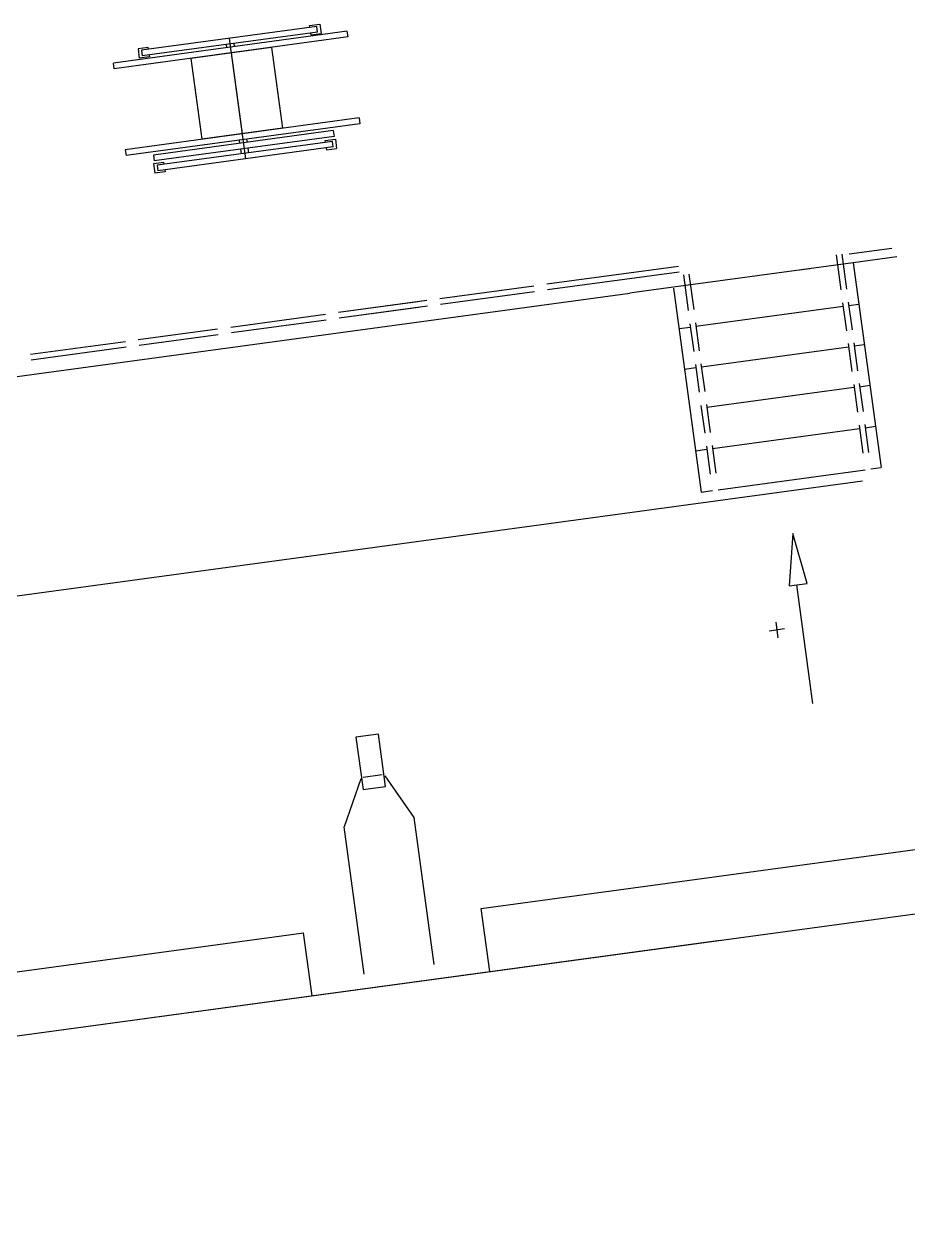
# Model space of a CAD drawing. Header units: metres. Extents: x 267365 to 277461, y 2088854 to 2108025.
# Drawn here: x 272967 to 272984.88, y 2094789.09 to 2094813.57 of the extents above; entities that cross this region are included whole.
import ezdxf

# ---------------------------------------------------------------- set-up
doc = ezdxf.new("R2010")
doc.units = ezdxf.units.M
doc.linetypes.add('ACAD_ISO02W100', pattern=[15, 12, -3])

msp = doc.modelspace()

# ---------------------------------------------------------------- linework, layer by layer
at = {"color": 30, "linetype": 'ByBlock'}
for p, q in [((272973.539, 2094813.428), (272968.81, 2094812.785)), ((272973.539, 2094813.428), (272968.81, 2094812.785)), ((272973.539, 2094813.428), (272968.81, 2094812.785)), ((272972.924, 2094813.524), (272969.377, 2094813.042)), ((272972.924, 2094813.524), (272969.377, 2094813.042)), ((272972.924, 2094813.524), (272969.377, 2094813.042)), ((272972.939, 2094813.41), (272969.393, 2094812.928)), ((272972.939, 2094813.41), (272969.393, 2094812.928)), ((272972.939, 2094813.41), (272969.393, 2094812.928)), ((272972.778, 2094813.542), (272972.984, 2094813.57)), ((272972.778, 2094813.542), (272972.984, 2094813.57)), ((272972.778, 2094813.542), (272972.984, 2094813.57)), ((272972.783, 2094813.505), (272972.778, 2094813.542)), ((272972.783, 2094813.505), (272972.778, 2094813.542)), ((272972.783, 2094813.505), (272972.778, 2094813.542)), ((272972.798, 2094813.391), (272972.803, 2094813.354)), ((272972.798, 2094813.391), (272972.803, 2094813.354)), ((272972.798, 2094813.391), (272972.803, 2094813.354)), ((272972.939, 2094813.41), (272972.924, 2094813.524)), ((272972.939, 2094813.41), (272972.924, 2094813.524)), ((272972.939, 2094813.41), (272972.924, 2094813.524)), ((272972.984, 2094813.57), (272973.009, 2094813.382)), ((272972.984, 2094813.57), (272973.009, 2094813.382)), ((272972.984, 2094813.57), (272973.009, 2094813.382)), ((272973.555, 2094813.312), (272973.539, 2094813.428)), ((272973.555, 2094813.312), (272973.539, 2094813.428)), ((272973.555, 2094813.312), (272973.539, 2094813.428)), ((272973.555, 2094813.312), (272968.826, 2094812.669)), ((272973.555, 2094813.312), (272968.826, 2094812.669)), ((272973.555, 2094813.312), (272968.826, 2094812.669)), ((272971.091, 2094813.159), (272971.099, 2094813.096)), ((272971.091, 2094813.159), (272971.099, 2094813.096)), ((272971.091, 2094813.159), (272971.099, 2094813.096)), ((272971.151, 2094813.283), (272971.482, 2094810.846)), ((272971.151, 2094813.283), (272971.482, 2094810.846)), ((272971.151, 2094813.283), (272971.482, 2094810.846)), ((272971.242, 2094813.179), (272971.25, 2094813.117)), ((272971.242, 2094813.179), (272971.25, 2094813.117)), ((272971.242, 2094813.179), (272971.25, 2094813.117)), ((272972.803, 2094813.354), (272973.009, 2094813.382)), ((272972.803, 2094813.354), (272973.009, 2094813.382)), ((272972.803, 2094813.354), (272973.009, 2094813.382)), ((272969.514, 2094813.098), (272969.308, 2094813.07)), ((272969.514, 2094813.098), (272969.308, 2094813.07)), ((272969.514, 2094813.098), (272969.308, 2094813.07)), ((272969.308, 2094813.07), (272969.333, 2094812.883)), ((272969.308, 2094813.07), (272969.333, 2094812.883)), ((272969.308, 2094813.07), (272969.333, 2094812.883)), ((272969.539, 2094812.911), (272969.333, 2094812.883)), ((272969.539, 2094812.911), (272969.333, 2094812.883)), ((272969.539, 2094812.911), (272969.333, 2094812.883)), ((272969.377, 2094813.042), (272969.393, 2094812.928)), ((272969.377, 2094813.042), (272969.393, 2094812.928)), ((272969.377, 2094813.042), (272969.393, 2094812.928)), ((272969.519, 2094813.061), (272969.514, 2094813.098)), ((272969.519, 2094813.061), (272969.514, 2094813.098)), ((272969.519, 2094813.061), (272969.514, 2094813.098)), ((272969.534, 2094812.947), (272969.539, 2094812.911)), ((272969.534, 2094812.947), (272969.539, 2094812.911)), ((272969.534, 2094812.947), (272969.539, 2094812.911)), ((272972.009, 2094813.101), (272970.372, 2094812.879)), ((272972.009, 2094813.101), (272970.372, 2094812.879)), ((272972.009, 2094813.101), (272970.372, 2094812.879)), ((272971.19, 2094812.99), (272971.413, 2094811.353)), ((272971.19, 2094812.99), (272971.413, 2094811.353)), ((272971.19, 2094812.99), (272971.413, 2094811.353)), ((272972.009, 2094813.101), (272972.231, 2094811.465)), ((272972.009, 2094813.101), (272972.231, 2094811.465)), ((272972.009, 2094813.101), (272972.231, 2094811.465)), ((272968.826, 2094812.669), (272968.81, 2094812.785)), ((272968.826, 2094812.669), (272968.81, 2094812.785)), ((272968.826, 2094812.669), (272968.81, 2094812.785)), ((272970.372, 2094812.879), (272970.595, 2094811.242)), ((272970.372, 2094812.879), (272970.595, 2094811.242)), ((272970.372, 2094812.879), (272970.595, 2094811.242)), ((272973.777, 2094811.675), (272969.049, 2094811.032)), ((272973.777, 2094811.675), (272969.049, 2094811.032)), ((272973.777, 2094811.675), (272969.049, 2094811.032)), ((272973.777, 2094811.675), (272973.793, 2094811.558)), ((272973.777, 2094811.675), (272973.793, 2094811.558)), ((272973.777, 2094811.675), (272973.793, 2094811.558)), ((272973.793, 2094811.558), (272969.065, 2094810.916)), ((272973.793, 2094811.558), (272969.065, 2094810.916)), ((272973.793, 2094811.558), (272969.065, 2094810.916)), ((272972.231, 2094811.465), (272970.595, 2094811.242)), ((272972.231, 2094811.465), (272970.595, 2094811.242)), ((272972.231, 2094811.465), (272970.595, 2094811.242)), ((272973.256, 2094811.418), (272969.619, 2094810.924)), ((272973.256, 2094811.418), (272969.619, 2094810.924)), ((272973.256, 2094811.418), (272969.619, 2094810.924)), ((272973.272, 2094811.302), (272969.635, 2094810.807)), ((272973.272, 2094811.302), (272969.635, 2094810.807)), ((272973.272, 2094811.302), (272969.635, 2094810.807)), ((272973.24, 2094811.201), (272969.693, 2094810.719)), ((272973.24, 2094811.201), (272969.693, 2094810.719)), ((272973.24, 2094811.201), (272969.693, 2094810.719)), ((272971.353, 2094811.227), (272971.362, 2094811.161)), ((272971.353, 2094811.227), (272971.362, 2094811.161)), ((272971.353, 2094811.227), (272971.362, 2094811.161)), ((272971.504, 2094811.247), (272971.513, 2094811.181)), ((272971.504, 2094811.247), (272971.513, 2094811.181)), ((272971.504, 2094811.247), (272971.513, 2094811.181)), ((272973.093, 2094811.218), (272973.3, 2094811.247)), ((272973.093, 2094811.218), (272973.3, 2094811.247)), ((272973.093, 2094811.218), (272973.3, 2094811.247)), ((272973.098, 2094811.182), (272973.093, 2094811.218)), ((272973.098, 2094811.182), (272973.093, 2094811.218)), ((272973.098, 2094811.182), (272973.093, 2094811.218)), ((272973.255, 2094811.087), (272973.24, 2094811.201)), ((272973.255, 2094811.087), (272973.24, 2094811.201)), ((272973.255, 2094811.087), (272973.24, 2094811.201)), ((272973.256, 2094811.418), (272973.272, 2094811.302)), ((272973.256, 2094811.418), (272973.272, 2094811.302)), ((272973.256, 2094811.418), (272973.272, 2094811.302)), ((272973.3, 2094811.247), (272973.325, 2094811.059)), ((272973.3, 2094811.247), (272973.325, 2094811.059)), ((272973.3, 2094811.247), (272973.325, 2094811.059)), ((272969.049, 2094811.032), (272969.065, 2094810.916)), ((272969.049, 2094811.032), (272969.065, 2094810.916)), ((272969.049, 2094811.032), (272969.065, 2094810.916)), ((272973.255, 2094811.087), (272969.709, 2094810.605)), ((272973.255, 2094811.087), (272969.709, 2094810.605)), ((272973.255, 2094811.087), (272969.709, 2094810.605)), ((272971.378, 2094811.044), (272971.391, 2094810.95)), ((272971.378, 2094811.044), (272971.391, 2094810.95)), ((272971.378, 2094811.044), (272971.391, 2094810.95)), ((272971.529, 2094811.065), (272971.542, 2094810.97)), ((272971.529, 2094811.065), (272971.542, 2094810.97)), ((272971.529, 2094811.065), (272971.542, 2094810.97)), ((272973.114, 2094811.068), (272973.119, 2094811.031)), ((272973.114, 2094811.068), (272973.119, 2094811.031)), ((272973.114, 2094811.068), (272973.119, 2094811.031)), ((272973.119, 2094811.031), (272973.325, 2094811.059)), ((272973.119, 2094811.031), (272973.325, 2094811.059)), ((272973.119, 2094811.031), (272973.325, 2094811.059)), ((272969.619, 2094810.924), (272969.635, 2094810.807)), ((272969.619, 2094810.924), (272969.635, 2094810.807)), ((272969.619, 2094810.924), (272969.635, 2094810.807)), ((272969.83, 2094810.775), (272969.623, 2094810.747)), ((272969.83, 2094810.775), (272969.623, 2094810.747)), ((272969.83, 2094810.775), (272969.623, 2094810.747)), ((272969.623, 2094810.747), (272969.649, 2094810.559)), ((272969.623, 2094810.747), (272969.649, 2094810.559)), ((272969.623, 2094810.747), (272969.649, 2094810.559)), ((272969.693, 2094810.719), (272969.709, 2094810.605)), ((272969.693, 2094810.719), (272969.709, 2094810.605)), ((272969.693, 2094810.719), (272969.709, 2094810.605)), ((272969.835, 2094810.738), (272969.83, 2094810.775)), ((272969.835, 2094810.738), (272969.83, 2094810.775)), ((272969.835, 2094810.738), (272969.83, 2094810.775)), ((272969.855, 2094810.587), (272969.649, 2094810.559)), ((272969.855, 2094810.587), (272969.649, 2094810.559)), ((272969.855, 2094810.587), (272969.649, 2094810.559)), ((272969.85, 2094810.624), (272969.855, 2094810.587)), ((272969.85, 2094810.624), (272969.855, 2094810.587)), ((272969.85, 2094810.624), (272969.855, 2094810.587))]:
    msp.add_line(p, q, dxfattribs=at)
at = {"color": 30}
for p, q in [((272983.695, 2094808.924), (272984.556, 2094809.041)), ((272983.695, 2094808.924), (272984.556, 2094809.041)), ((272983.695, 2094808.924), (272984.556, 2094809.041)), ((272983.773, 2094808.744), (272979.489, 2094808.161)), ((272983.773, 2094808.744), (272979.489, 2094808.161)), ((272983.773, 2094808.744), (272979.489, 2094808.161)), ((272983.773, 2094808.744), (272984.338, 2094804.603)), ((272983.773, 2094808.744), (272984.338, 2094804.603)), ((272983.773, 2094808.744), (272984.338, 2094804.603)), ((272984.655, 2094808.863), (272983.775, 2094808.744)), ((272984.655, 2094808.863), (272983.775, 2094808.744)), ((272984.655, 2094808.863), (272983.775, 2094808.744)), ((272982.895, 2094808.624), (272982.69, 2094808.596)), ((272982.895, 2094808.624), (272982.69, 2094808.596)), ((272982.895, 2094808.624), (272982.69, 2094808.596)), ((272940.828, 2094802.905), (272979.258, 2094808.13)), ((272940.828, 2094802.905), (272979.258, 2094808.13)), ((272940.828, 2094802.905), (272979.258, 2094808.13)), ((272979.489, 2094808.161), (272979.258, 2094808.13)), ((272979.489, 2094808.161), (272979.258, 2094808.13)), ((272979.489, 2094808.161), (272979.258, 2094808.13)), ((272980.138, 2094808.233), (272980.699, 2094804.108)), ((272980.138, 2094808.233), (272980.699, 2094804.108)), ((272980.138, 2094808.233), (272980.699, 2094804.108)), ((272980.593, 2094807.461), (272983.569, 2094807.866)), ((272980.593, 2094807.461), (272983.569, 2094807.866)), ((272980.593, 2094807.461), (272983.569, 2094807.866)), ((272983.682, 2094807.881), (272983.887, 2094807.909)), ((272983.682, 2094807.881), (272983.887, 2094807.909)), ((272983.682, 2094807.881), (272983.887, 2094807.909)), ((272980.25, 2094807.414), (272980.48, 2094807.446)), ((272980.25, 2094807.414), (272980.48, 2094807.446)), ((272980.25, 2094807.414), (272980.48, 2094807.446)), ((272980.704, 2094806.643), (272983.679, 2094807.047)), ((272980.704, 2094806.643), (272983.679, 2094807.047)), ((272980.704, 2094806.643), (272983.679, 2094807.047)), ((272983.793, 2094807.063), (272983.998, 2094807.091)), ((272983.793, 2094807.063), (272983.998, 2094807.091)), ((272983.793, 2094807.063), (272983.998, 2094807.091)), ((272980.361, 2094806.596), (272980.59, 2094806.627)), ((272980.361, 2094806.596), (272980.59, 2094806.627)), ((272980.361, 2094806.596), (272980.59, 2094806.627)), ((272980.814, 2094805.824), (272983.789, 2094806.229)), ((272980.814, 2094805.824), (272983.789, 2094806.229)), ((272980.814, 2094805.824), (272983.789, 2094806.229)), ((272983.905, 2094806.239), (272984.111, 2094806.267)), ((272983.905, 2094806.239), (272984.111, 2094806.267)), ((272983.905, 2094806.239), (272984.111, 2094806.267)), ((272980.929, 2094804.99), (272983.905, 2094805.394)), ((272980.929, 2094804.99), (272983.905, 2094805.394)), ((272980.929, 2094804.99), (272983.905, 2094805.394)), ((272984.018, 2094805.41), (272984.223, 2094805.438)), ((272984.018, 2094805.41), (272984.223, 2094805.438)), ((272984.018, 2094805.41), (272984.223, 2094805.438)), ((272980.586, 2094804.943), (272980.816, 2094804.974)), ((272980.586, 2094804.943), (272980.816, 2094804.974)), ((272980.586, 2094804.943), (272980.816, 2094804.974)), ((272984.132, 2094804.575), (272984.336, 2094804.603)), ((272984.132, 2094804.575), (272984.336, 2094804.603)), ((272984.132, 2094804.575), (272984.336, 2094804.603)), ((272981.043, 2094804.155), (272984.018, 2094804.56)), ((272981.043, 2094804.155), (272984.018, 2094804.56)), ((272981.043, 2094804.155), (272984.018, 2094804.56)), ((272980.699, 2094804.108), (272980.929, 2094804.14)), ((272980.699, 2094804.108), (272980.929, 2094804.14)), ((272980.699, 2094804.108), (272980.929, 2094804.14)), ((272982.552, 2094803.273), (272982.478, 2094802.209)), ((272982.552, 2094803.273), (272982.478, 2094802.209)), ((272982.845, 2094802.259), (272982.552, 2094803.273)), ((272982.845, 2094802.259), (272982.552, 2094803.273)), ((272982.478, 2094802.209), (272982.845, 2094802.259)), ((272982.478, 2094802.209), (272982.845, 2094802.259)), ((272982.959, 2094799.835), (272982.634, 2094802.23)), ((272982.959, 2094799.835), (272982.634, 2094802.23)), ((272982.959, 2094799.835), (272982.634, 2094802.23)), ((272982.207, 2094801.477), (272982.249, 2094801.161)), ((272982.207, 2094801.477), (272982.249, 2094801.161)), ((272982.207, 2094801.477), (272982.249, 2094801.161)), ((272982.387, 2094801.34), (272982.071, 2094801.297)), ((272982.387, 2094801.34), (272982.071, 2094801.297)), ((272982.387, 2094801.34), (272982.071, 2094801.297)), ((272974.17, 2094799.21), (272973.715, 2094799.148)), ((272974.17, 2094799.21), (272973.715, 2094799.148)), ((272974.17, 2094799.21), (272973.715, 2094799.148)), ((272974.313, 2094798.155), (272974.17, 2094799.21)), ((272974.313, 2094798.155), (272974.17, 2094799.21)), ((272974.313, 2094798.155), (272974.17, 2094799.21)), ((272973.715, 2094799.148), (272973.859, 2094798.093)), ((272973.715, 2094799.148), (272973.859, 2094798.093)), ((272973.715, 2094799.148), (272973.859, 2094798.093)), ((272973.814, 2094798.306), (272973.475, 2094797.335)), ((272973.814, 2094798.306), (272973.475, 2094797.335)), ((272973.814, 2094798.306), (272973.475, 2094797.335)), ((272973.859, 2094798.343), (272974.246, 2094798.396)), ((272973.859, 2094798.343), (272974.246, 2094798.396)), ((272973.859, 2094798.343), (272974.246, 2094798.396)), ((272974.299, 2094798.372), (272974.886, 2094797.527)), ((272974.299, 2094798.372), (272974.886, 2094797.527)), ((272974.299, 2094798.372), (272974.886, 2094797.527)), ((272973.859, 2094798.093), (272974.313, 2094798.155)), ((272973.859, 2094798.093), (272974.313, 2094798.155)), ((272973.859, 2094798.093), (272974.313, 2094798.155)), ((272974.886, 2094797.527), (272975.29, 2094794.552)), ((272974.886, 2094797.527), (272975.29, 2094794.552)), ((272974.886, 2094797.527), (272975.29, 2094794.552)), ((272973.879, 2094794.36), (272973.475, 2094797.335)), ((272973.879, 2094794.36), (272973.475, 2094797.335)), ((272973.879, 2094794.36), (272973.475, 2094797.335)), ((272976.421, 2094794.41), (272976.248, 2094795.683)), ((272976.421, 2094794.41), (272976.248, 2094795.683)), ((272976.421, 2094794.41), (272976.248, 2094795.683)), ((272972.827, 2094793.921), (272972.654, 2094795.194)), ((272972.827, 2094793.921), (272972.654, 2094795.194)), ((272972.827, 2094793.921), (272972.654, 2094795.194))]:
    msp.add_line(p, q, dxfattribs=at)
at = {"color": 30, "linetype": 'Continuous'}
for p, q in [((272983.429, 2094808.903), (272983.525, 2094808.197)), ((272983.429, 2094808.903), (272983.525, 2094808.197)), ((272983.429, 2094808.903), (272983.525, 2094808.197)), ((272983.541, 2094808.918), (272983.637, 2094808.21)), ((272983.541, 2094808.918), (272983.637, 2094808.21)), ((272983.541, 2094808.918), (272983.637, 2094808.21)), ((272977.574, 2094808.316), (272980.243, 2094808.678)), ((272977.574, 2094808.316), (272980.243, 2094808.678)), ((272977.574, 2094808.316), (272980.243, 2094808.678)), ((272977.574, 2094808.316), (272980.243, 2094808.678)), ((272977.574, 2094808.316), (272980.243, 2094808.678)), ((272977.574, 2094808.316), (272980.243, 2094808.678)), ((272977.59, 2094808.202), (272980.257, 2094808.565)), ((272977.59, 2094808.202), (272980.257, 2094808.565)), ((272977.59, 2094808.202), (272980.257, 2094808.565)), ((272977.59, 2094808.202), (272980.257, 2094808.565)), ((272977.59, 2094808.202), (272980.257, 2094808.565)), ((272977.59, 2094808.202), (272980.257, 2094808.565)), ((272980.338, 2094808.5), (272980.435, 2094807.783)), ((272980.338, 2094808.5), (272980.435, 2094807.783)), ((272980.338, 2094808.5), (272980.435, 2094807.783)), ((272980.338, 2094808.5), (272980.435, 2094807.783)), ((272980.338, 2094808.5), (272980.435, 2094807.783)), ((272980.338, 2094808.5), (272980.435, 2094807.783)), ((272980.452, 2094808.512), (272980.549, 2094807.798)), ((272980.452, 2094808.512), (272980.549, 2094807.798)), ((272980.452, 2094808.512), (272980.549, 2094807.798)), ((272980.452, 2094808.512), (272980.549, 2094807.798)), ((272980.452, 2094808.512), (272980.549, 2094807.798)), ((272980.452, 2094808.512), (272980.549, 2094807.798)), ((272975.41, 2094808.021), (272977.312, 2094808.28)), ((272975.41, 2094808.021), (272977.312, 2094808.28)), ((272975.41, 2094808.021), (272977.312, 2094808.28)), ((272975.41, 2094808.021), (272977.213, 2094808.266)), ((272975.41, 2094808.021), (272977.213, 2094808.266)), ((272975.41, 2094808.021), (272977.213, 2094808.266)), ((272975.427, 2094807.908), (272977.327, 2094808.166)), ((272975.427, 2094807.908), (272977.327, 2094808.166)), ((272975.427, 2094807.908), (272977.327, 2094808.166)), ((272975.427, 2094807.908), (272977.228, 2094808.153)), ((272975.427, 2094807.908), (272977.228, 2094808.153)), ((272975.427, 2094807.908), (272977.228, 2094808.153)), ((272973.363, 2094807.743), (272975.149, 2094807.986)), ((272973.363, 2094807.743), (272975.149, 2094807.986)), ((272973.363, 2094807.743), (272975.149, 2094807.986)), ((272973.363, 2094807.743), (272974.965, 2094807.961)), ((272973.363, 2094807.743), (272974.965, 2094807.961)), ((272973.363, 2094807.743), (272974.965, 2094807.961)), ((272973.379, 2094807.63), (272975.163, 2094807.872)), ((272973.379, 2094807.63), (272975.163, 2094807.872)), ((272973.379, 2094807.63), (272975.163, 2094807.872)), ((272973.379, 2094807.63), (272974.981, 2094807.847)), ((272973.379, 2094807.63), (272974.981, 2094807.847)), ((272973.379, 2094807.63), (272974.981, 2094807.847)), ((272983.56, 2094807.935), (272983.636, 2094807.372)), ((272983.56, 2094807.935), (272983.636, 2094807.372)), ((272983.56, 2094807.935), (272983.636, 2094807.372)), ((272983.673, 2094807.951), (272983.75, 2094807.386)), ((272983.673, 2094807.951), (272983.75, 2094807.386)), ((272983.673, 2094807.951), (272983.75, 2094807.386)), ((272971.181, 2094807.446), (272973.101, 2094807.707)), ((272971.181, 2094807.446), (272973.101, 2094807.707)), ((272971.181, 2094807.446), (272973.101, 2094807.707)), ((272971.196, 2094807.333), (272973.116, 2094807.594)), ((272971.196, 2094807.333), (272973.116, 2094807.594)), ((272971.196, 2094807.333), (272973.116, 2094807.594)), ((272980.471, 2094807.513), (272980.547, 2094806.951)), ((272980.471, 2094807.513), (272980.547, 2094806.951)), ((272980.471, 2094807.513), (272980.547, 2094806.951)), ((272980.471, 2094807.513), (272980.547, 2094806.951)), ((272980.471, 2094807.513), (272980.547, 2094806.951)), ((272980.471, 2094807.513), (272980.547, 2094806.951)), ((272980.584, 2094807.529), (272980.661, 2094806.965)), ((272980.584, 2094807.529), (272980.661, 2094806.965)), ((272980.584, 2094807.529), (272980.661, 2094806.965)), ((272980.584, 2094807.529), (272980.661, 2094806.965)), ((272980.584, 2094807.529), (272980.661, 2094806.965)), ((272980.584, 2094807.529), (272980.661, 2094806.965)), ((272969.312, 2094807.192), (272970.914, 2094807.41)), ((272969.312, 2094807.192), (272970.914, 2094807.41)), ((272969.312, 2094807.192), (272970.914, 2094807.41)), ((272969.328, 2094807.079), (272970.93, 2094807.296)), ((272969.328, 2094807.079), (272970.93, 2094807.296)), ((272969.328, 2094807.079), (272970.93, 2094807.296)), ((272967.13, 2094806.895), (272969.05, 2094807.156)), ((272967.13, 2094806.895), (272969.05, 2094807.156)), ((272967.13, 2094806.895), (272969.05, 2094807.156)), ((272967.145, 2094806.782), (272969.065, 2094807.043)), ((272967.145, 2094806.782), (272969.065, 2094807.043)), ((272967.145, 2094806.782), (272969.065, 2094807.043)), ((272983.672, 2094807.111), (272983.749, 2094806.548)), ((272983.672, 2094807.111), (272983.749, 2094806.548)), ((272983.672, 2094807.111), (272983.749, 2094806.548)), ((272983.786, 2094807.127), (272983.863, 2094806.562)), ((272983.786, 2094807.127), (272983.863, 2094806.562)), ((272983.786, 2094807.127), (272983.863, 2094806.562)), ((272980.582, 2094806.687), (272980.658, 2094806.125)), ((272980.582, 2094806.687), (272980.658, 2094806.125)), ((272980.582, 2094806.687), (272980.658, 2094806.125)), ((272980.582, 2094806.687), (272980.658, 2094806.125)), ((272980.582, 2094806.687), (272980.658, 2094806.125)), ((272980.582, 2094806.687), (272980.658, 2094806.125)), ((272980.695, 2094806.703), (272980.772, 2094806.139)), ((272980.695, 2094806.703), (272980.772, 2094806.139)), ((272980.695, 2094806.703), (272980.772, 2094806.139)), ((272980.695, 2094806.703), (272980.772, 2094806.139)), ((272980.695, 2094806.703), (272980.772, 2094806.139)), ((272980.695, 2094806.703), (272980.772, 2094806.139)), ((272983.784, 2094806.285), (272983.86, 2094805.723)), ((272983.784, 2094806.285), (272983.86, 2094805.723)), ((272983.784, 2094806.285), (272983.86, 2094805.723)), ((272983.784, 2094806.285), (272983.86, 2094805.723)), ((272983.784, 2094806.285), (272983.86, 2094805.723)), ((272983.784, 2094806.285), (272983.86, 2094805.723)), ((272983.897, 2094806.301), (272983.974, 2094805.737)), ((272983.897, 2094806.301), (272983.974, 2094805.737)), ((272983.897, 2094806.301), (272983.974, 2094805.737)), ((272983.897, 2094806.301), (272983.974, 2094805.737)), ((272983.897, 2094806.301), (272983.974, 2094805.737)), ((272983.897, 2094806.301), (272983.974, 2094805.737)), ((272980.693, 2094805.861), (272980.77, 2094805.299)), ((272980.693, 2094805.861), (272980.77, 2094805.299)), ((272980.693, 2094805.861), (272980.77, 2094805.299)), ((272980.693, 2094805.861), (272980.77, 2094805.299)), ((272980.693, 2094805.861), (272980.77, 2094805.299)), ((272980.693, 2094805.861), (272980.77, 2094805.299)), ((272980.807, 2094805.877), (272980.883, 2094805.313)), ((272980.807, 2094805.877), (272980.883, 2094805.313)), ((272980.807, 2094805.877), (272980.883, 2094805.313)), ((272980.807, 2094805.877), (272980.883, 2094805.313)), ((272980.807, 2094805.877), (272980.883, 2094805.313)), ((272980.807, 2094805.877), (272980.883, 2094805.313)), ((272983.895, 2094805.459), (272983.971, 2094804.897)), ((272983.895, 2094805.459), (272983.971, 2094804.897)), ((272983.895, 2094805.459), (272983.971, 2094804.897)), ((272983.895, 2094805.459), (272983.971, 2094804.897)), ((272983.895, 2094805.459), (272983.971, 2094804.897)), ((272983.895, 2094805.459), (272983.971, 2094804.897)), ((272984.008, 2094805.475), (272984.085, 2094804.911)), ((272984.008, 2094805.475), (272984.085, 2094804.911)), ((272984.008, 2094805.475), (272984.085, 2094804.911)), ((272984.008, 2094805.475), (272984.085, 2094804.911)), ((272984.008, 2094805.475), (272984.085, 2094804.911)), ((272984.008, 2094805.475), (272984.085, 2094804.911)), ((272980.804, 2094805.035), (272980.881, 2094804.473)), ((272980.804, 2094805.035), (272980.881, 2094804.473)), ((272980.804, 2094805.035), (272980.881, 2094804.473)), ((272980.804, 2094805.035), (272980.881, 2094804.473)), ((272980.804, 2094805.035), (272980.881, 2094804.473)), ((272980.804, 2094805.035), (272980.881, 2094804.473)), ((272980.918, 2094805.052), (272980.995, 2094804.487)), ((272980.918, 2094805.052), (272980.995, 2094804.487)), ((272980.918, 2094805.052), (272980.995, 2094804.487)), ((272980.918, 2094805.052), (272980.995, 2094804.487)), ((272980.918, 2094805.052), (272980.995, 2094804.487)), ((272980.918, 2094805.052), (272980.995, 2094804.487))]:
    msp.add_line(p, q, dxfattribs=at)
at = {"color": 30, "linetype": 'ACAD_ISO02W100', "ltscale": 60}
msp.add_line((272983.96, 2094804.326), (272937.312, 2094797.984), dxfattribs=at)
msp.add_line((272983.96, 2094804.326), (272937.312, 2094797.984), dxfattribs=at)
msp.add_line((272983.96, 2094804.326), (272937.312, 2094797.984), dxfattribs=at)
at = {"color": 30, "ltscale": 100}
for p, q in [((272976.248, 2094795.683), (272986.202, 2094797.036)), ((272976.248, 2094795.683), (272986.202, 2094797.036)), ((272976.248, 2094795.683), (272986.202, 2094797.036)), ((272937.271, 2094789.087), (272986.375, 2094795.763)), ((272937.271, 2094789.087), (272986.375, 2094795.763)), ((272937.271, 2094789.087), (272986.375, 2094795.763)), ((272942.562, 2094789.807), (272981.084, 2094795.044)), ((272942.562, 2094789.807), (272981.084, 2094795.044)), ((272942.562, 2094789.807), (272981.084, 2094795.044)), ((272950.646, 2094792.202), (272972.654, 2094795.194)), ((272950.646, 2094792.202), (272972.654, 2094795.194)), ((272950.646, 2094792.202), (272972.654, 2094795.194))]:
    msp.add_line(p, q, dxfattribs=at)

doc.saveas('drawing.dxf')
